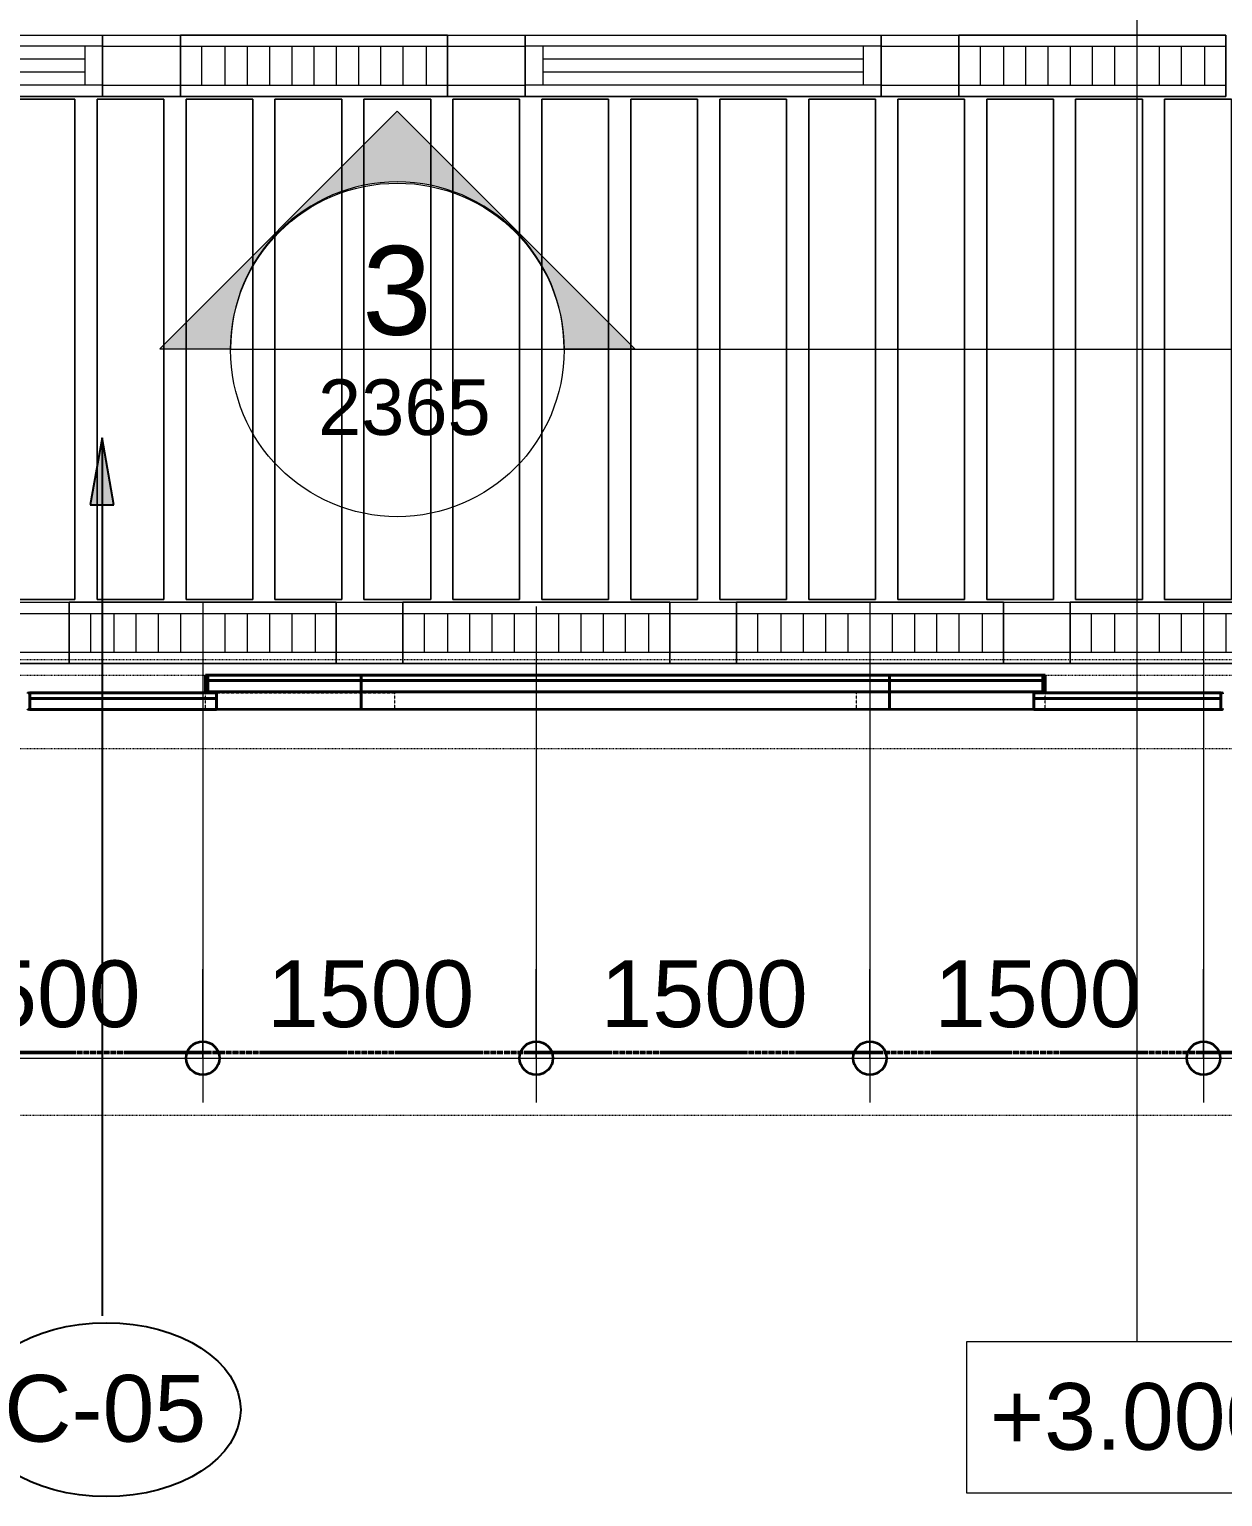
# Model space of a CAD drawing. Header units: millimetres. Extents: x -853228 to -774636, y -17776 to 22455.
# Drawn here: x -798112 to -792746, y -3595 to 3003 of the extents above; entities that cross this region are included whole.
import ezdxf

# ---------------------------------------------------------------- set-up
doc = ezdxf.new("R2010")
doc.units = ezdxf.units.MM
for name, pattern in [('DASH', [6.35, 3.175, -3.175]), ('DPA_Grid _ Level 100', [10, 5.5, -1.6, 1.3, -1.6]), ('DPA_Hidden 50', [3, 2, -1]), ('DPA_Hidden 500', [1.4, 0.8, -0.6])]:
    doc.linetypes.add(name, pattern=pattern)
for name, color, linetype, lineweight in [('A-ANNO-DIMS', 1, 'Continuous', 9), ('A-ANNO-DIMS-100', 1, 'Continuous', 9), ('A-ANNO-NOTE', 3, 'Continuous', 25), ('A-DETL', 1, 'Continuous', 70), ('A-GENM', 1, 'Continuous', 9), ('A-GENM-HDLN', 2, 'DPA_Hidden 500', 9), ('A-GLAZ-CURT', 2, 'Continuous', 9), ('G-ANNO-SECL', 3, 'Continuous', 9), ('G-ANNO-TEXT', 3, 'Continuous', 9), ('Q-SPCQ', 2, 'Continuous', 35), ('Q-SPCQ-HDLN', 2, 'DASH', 9)]:
    doc.layers.add(name, color=color, linetype=linetype, lineweight=lineweight)
doc.styles.add('Arial', font='arial.ttf', dxfattribs={"height": 400})
doc.styles.add('Arial_1', font='arial.ttf', dxfattribs={"height": 250})
doc.styles.add('Arial_2', font='arial.ttf', dxfattribs={"height": 300})
doc.dimstyles.new('DPA-DIM-3_0_C-C', dxfattribs={"dimscale": 304.8, "dimtxt": 306.07782, "dimasz": 0.492126, "dimexe": 0.656168, "dimexo": 0.0625, "dimgap": 0.164042, "dimtad": 1, "dimdec": 0, "dimzin": 0, "dimdsep": 46, "dimtxsty": 'Arial_2', "dimblk1": 'DOTBLANK', "dimblk2": 'DOTBLANK', "dimsah": 1, "dimcen": 0.09, "dimdle": 0.656168, "dimadec": 8, "dimazin": 0, "dimtfac": 1, "dimtdec": 4, "dimtix": 1, "dimtmove": 0, "dimatfit": 3, "dimfxl": 1.312336, "dimfxlon": 1, "dimtvp": 1, "dimtolj": 1, "dimtzin": 0, "dimarcsym": 2})

# ---------------------------------------------------------------- blocks, each defined once
blk = doc.blocks.new('DPA_CP_Metal Ceiling Panel - Vertical Panel with Gap-11114031-4281-01 ENLARGED LOWER PLATFORM LEVEL - REFLECTED CEILING PLAN - SHEET 2')
at = {"layer": 'A-GLAZ-CURT'}
for p, q in [((-785007.4, 2689), (-785007.4, 439)), ((-784707.4, 2689), (-785007.4, 2689)), ((-784707.4, 2689), (-785007.4, 2689)), ((-785007.4, 2689), (-785007.4, 439)), ((-785007.4, 439), (-785007.4, 2689)), ((-785007.4, 2689), (-784707.4, 2689)), ((-784707.4, 2689), (-784707.4, 439)), ((-784707.4, 439), (-784707.4, 2689)), ((-784707.4, 2689), (-784707.4, 439)), ((-784707.4, 439), (-785007.4, 439)), ((-785007.4, 439), (-784707.4, 439)), ((-784707.4, 439), (-785007.4, 439))]:
    blk.add_line(p, q, dxfattribs=at)
blk = doc.blocks.new('DPA_Speciality_PlatformScreenDoor - Length_135300-12767973-4281-01 ENLARGED LOWER PLATFORM LEVEL - REFLECTED CEILING PLAN - SHEET 2')
at = {"layer": 'A-GENM'}
for p, q in [((76212.5, -250), (76014.7, -250)), ((76014.7, -250), (76212.5, -250)), ((76107.5, -250), (76017.5, -250)), ((76017.5, -250), (76107.5, -250)), ((76117.5, -250), (76207.5, -250)), ((76207.5, -250), (76117.5, -250)), ((80587.5, -250), (80785.3, -250)), ((80785.3, -250), (80587.5, -250)), ((80682.5, -250), (80592.5, -250)), ((80592.5, -250), (80682.5, -250)), ((80692.5, -250), (80782.5, -250)), ((80782.5, -250), (80692.5, -250)), ((76765.3, -330), (76889.1, -330)), ((76775.9, -330), (76829, -330)), ((76825.4, -330), (76878.5, -330)), ((78365.3, -330), (78489.1, -330)), ((78375.9, -330), (78429, -330)), ((78425.4, -330), (78478.5, -330))]:
    blk.add_line(p, q, dxfattribs=at)
at = {"layer": 'A-GENM-HDLN'}
for p, q in [((76512.5, -175), (76512.5, -250)), ((76512.5, -175), (77362.5, -175)), ((77362.5, -250), (77362.5, -175)), ((79437.5, -250), (79437.5, -175)), ((80287.5, -175), (79437.5, -175)), ((80287.5, -175), (80287.5, -250)), ((76512.5, -250), (77362.5, -250)), ((80287.5, -250), (79437.5, -250))]:
    blk.add_line(p, q, dxfattribs=at)
at = {"layer": 'Q-SPCQ', "linetype": 'DASH', "lineweight": 9}
blk.add_line((61742.7, 1650), (132340.1, 1650), dxfattribs=at)
at = {"layer": 'Q-SPCQ'}
for p, q in [((76562.5, -175), (75722.5, -175)), ((75722.5, -175), (76562.5, -175)), ((75722.5, -175), (75722.5, -225)), ((75722.5, -175), (75722.5, -225)), ((75722.5, -245), (75722.5, -180)), ((75722.5, -180), (75722.5, -245)), ((75752.5, -175), (76532.5, -175)), ((76532.5, -175), (75752.5, -175)), ((76532.5, -175), (75752.5, -175)), ((75752.5, -175), (76532.5, -175)), ((76512.5, -175), (77212.5, -175)), ((76562.5, -225), (76562.5, -175)), ((76562.5, -175), (76562.5, -225)), ((77212.5, -175), (77212.5, -330)), ((77212.5, -175), (79587.5, -175)), ((77212.5, -330), (77212.5, -175)), ((77212.5, -200), (77212.5, -175.9)), ((77212.5, -175.9), (77212.5, -200)), ((79587.5, -175), (79587.5, -330)), ((79587.5, -175), (80287.5, -175)), ((79587.5, -330), (79587.5, -175)), ((79587.5, -200), (79587.5, -175.9)), ((79587.5, -175.9), (79587.5, -200)), ((80237.5, -175), (81077.5, -175)), ((81077.5, -175), (80237.5, -175)), ((80237.5, -175), (80237.5, -225)), ((80237.5, -225), (80237.5, -175)), ((81047.5, -175), (80267.5, -175)), ((80267.5, -175), (81047.5, -175)), ((80267.5, -175), (81047.5, -175)), ((81047.5, -175), (80267.5, -175)), ((81077.5, -225), (81077.5, -175)), ((81077.5, -225), (81077.5, -175)), ((81077.5, -180), (81077.5, -245)), ((81077.5, -245), (81077.5, -180)), ((75722.5, -225), (76562.5, -225)), ((76562.5, -225), (75722.5, -225)), ((75722.5, -250), (75722.5, -225)), ((75722.5, -225), (75722.5, -250)), ((76562.5, -225), (75722.5, -225)), ((75722.5, -225), (75722.5, -250)), ((75722.5, -250), (75722.5, -225)), ((75722.5, -225), (76562.5, -225)), ((76562.5, -225), (75722.5, -225)), ((75722.5, -225), (76562.5, -225)), ((75722.5, -250), (76562.5, -250)), ((76562.5, -250), (75722.5, -250)), ((75722.5, -250), (76562.5, -250)), ((76562.5, -250), (75722.5, -250)), ((76532.5, -225), (75752.5, -225)), ((75752.5, -225), (76532.5, -225)), ((75752.5, -225), (76532.5, -225)), ((76532.5, -225), (75752.5, -225)), ((76512.5, -225), (75772.5, -225)), ((75772.5, -225), (76512.5, -225)), ((76512.5, -225), (75772.5, -225)), ((75772.5, -225), (76512.5, -225)), ((76512.5, -250), (75772.5, -250)), ((75772.5, -250), (76512.5, -250)), ((76512.5, -250), (75772.5, -250)), ((75772.5, -250), (76512.5, -250)), ((76512.5, -305), (76512.5, -250)), ((76512.5, -250), (76512.5, -330)), ((76522.5, -255), (76512.5, -255)), ((76512.5, -255), (76512.5, -330)), ((76512.5, -330), (76512.5, -255)), ((76512.5, -255), (76522.5, -255)), ((76522.5, -330), (76522.5, -255)), ((76522.5, -255), (76522.5, -330)), ((77212.5, -255), (76522.5, -255)), ((76522.5, -255), (77212.5, -255)), ((76522.5, -255), (76522.5, -305)), ((76522.5, -255), (76522.5, -305)), ((76562.5, -225), (76562.5, -250)), ((76562.5, -225), (76562.5, -250)), ((76562.5, -250), (76562.5, -225)), ((76562.5, -225), (76562.5, -250)), ((76572.5, -255), (77152.5, -255)), ((77152.5, -255), (76572.5, -255)), ((77162.5, -255), (76572.5, -255)), ((76572.5, -255), (77162.5, -255)), ((77212.5, -305), (77212.5, -200)), ((77212.5, -200), (77212.5, -305)), ((79587.5, -255), (77212.5, -255)), ((77212.5, -255), (79587.5, -255)), ((77212.5, -255), (77212.5, -305)), ((77212.5, -255), (77212.5, -305)), ((77212.5, -305), (77212.5, -255)), ((77212.5, -255), (77212.5, -305)), ((79537.5, -255), (77262.5, -255)), ((77262.5, -255), (79537.5, -255)), ((77272.5, -255), (79527.5, -255)), ((79527.5, -255), (77272.5, -255)), ((79587.5, -305), (79587.5, -200)), ((79587.5, -200), (79587.5, -305)), ((79587.5, -255), (80277.5, -255)), ((80277.5, -255), (79587.5, -255)), ((79587.5, -255), (79587.5, -305)), ((79587.5, -305), (79587.5, -255)), ((79587.5, -305), (79587.5, -255)), ((79587.5, -255), (79587.5, -305)), ((79637.5, -255), (80227.5, -255)), ((80227.5, -255), (79637.5, -255)), ((80227.5, -255), (79647.5, -255)), ((79647.5, -255), (80227.5, -255)), ((81077.5, -225), (80237.5, -225)), ((80237.5, -225), (81077.5, -225)), ((80237.5, -250), (80237.5, -225)), ((80237.5, -250), (80237.5, -225)), ((81077.5, -225), (80237.5, -225)), ((80237.5, -225), (80237.5, -250)), ((80237.5, -250), (80237.5, -225)), ((80237.5, -225), (81077.5, -225)), ((80237.5, -225), (81077.5, -225)), ((81077.5, -225), (80237.5, -225)), ((81077.5, -250), (80237.5, -250)), ((80237.5, -250), (81077.5, -250)), ((80237.5, -250), (81077.5, -250)), ((81077.5, -250), (80237.5, -250)), ((80267.5, -225), (81047.5, -225)), ((81047.5, -225), (80267.5, -225)), ((81047.5, -225), (80267.5, -225)), ((80267.5, -225), (81047.5, -225)), ((80277.5, -255), (80277.5, -330)), ((80287.5, -255), (80277.5, -255)), ((80277.5, -255), (80287.5, -255)), ((80277.5, -330), (80277.5, -255)), ((80277.5, -305), (80277.5, -255)), ((80277.5, -305), (80277.5, -255)), ((80287.5, -225), (81027.5, -225)), ((81027.5, -225), (80287.5, -225)), ((80287.5, -225), (81027.5, -225)), ((81027.5, -225), (80287.5, -225)), ((80287.5, -250), (81027.5, -250)), ((81027.5, -250), (80287.5, -250)), ((80287.5, -250), (81027.5, -250)), ((81027.5, -250), (80287.5, -250)), ((80287.5, -330), (80287.5, -250)), ((80287.5, -250), (80287.5, -305)), ((80287.5, -330), (80287.5, -255)), ((80287.5, -255), (80287.5, -330)), ((81077.5, -225), (81077.5, -250)), ((81077.5, -250), (81077.5, -225)), ((81077.5, -250), (81077.5, -225)), ((81077.5, -225), (81077.5, -250)), ((76512.5, -329.1), (76512.5, -305)), ((77212.5, -305), (76522.5, -305)), ((76522.5, -305), (77202.5, -305)), ((76522.5, -305), (76522.5, -330)), ((76522.5, -305), (76522.5, -330)), ((76522.5, -305), (77202.5, -305)), ((77202.5, -305), (76522.5, -305)), ((76522.5, -330), (76522.5, -305)), ((76522.5, -305), (76522.5, -330)), ((77212.5, -305), (76522.5, -305)), ((76522.5, -305), (77212.5, -305)), ((77152.5, -305), (76572.5, -305)), ((76572.5, -305), (77152.5, -305)), ((77152.5, -305), (76572.5, -305)), ((76572.5, -305), (77152.5, -305)), ((77162.5, -305), (76572.5, -305)), ((76572.5, -305), (77162.5, -305)), ((76572.5, -305), (77152.5, -305)), ((77152.5, -305), (76572.5, -305)), ((77202.5, -305), (77212.5, -305)), ((77212.5, -329.1), (77212.5, -305)), ((79587.5, -305), (77212.5, -305)), ((77212.5, -305), (77222.5, -305)), ((77212.5, -330), (77212.5, -305)), ((77212.5, -305), (77212.5, -330)), ((79587.5, -305), (77212.5, -305)), ((77212.5, -305), (79587.5, -305)), ((77212.5, -305), (77212.5, -329.1)), ((77212.5, -330), (77212.5, -305)), ((77212.5, -305), (77212.5, -330)), ((77222.5, -305), (79577.5, -305)), ((77222.5, -305), (79577.5, -305)), ((79577.5, -305), (77222.5, -305)), ((79537.5, -305), (77262.5, -305)), ((77262.5, -305), (79537.5, -305)), ((79527.5, -305), (77272.5, -305)), ((77272.5, -305), (79527.5, -305)), ((79527.5, -305), (77272.5, -305)), ((77272.5, -305), (79527.5, -305)), ((77272.5, -305), (79527.5, -305)), ((79527.5, -305), (77272.5, -305)), ((79577.5, -305), (79587.5, -305)), ((79587.5, -329.1), (79587.5, -305)), ((79587.5, -305), (79597.5, -305)), ((80277.5, -305), (79587.5, -305)), ((79587.5, -305), (79587.5, -330)), ((79587.5, -330), (79587.5, -305)), ((79587.5, -305), (80277.5, -305)), ((80277.5, -305), (79587.5, -305)), ((79587.5, -305), (79587.5, -329.1)), ((79587.5, -330), (79587.5, -305)), ((79587.5, -305), (79587.5, -330)), ((79597.5, -305), (80277.5, -305)), ((80277.5, -305), (79597.5, -305)), ((79597.5, -305), (80277.5, -305)), ((79637.5, -305), (80227.5, -305)), ((80227.5, -305), (79637.5, -305)), ((79647.5, -305), (80227.5, -305)), ((80227.5, -305), (79647.5, -305)), ((79647.5, -305), (80227.5, -305)), ((80227.5, -305), (79647.5, -305)), ((80227.5, -305), (79647.5, -305)), ((79647.5, -305), (80227.5, -305)), ((80277.5, -330), (80277.5, -305)), ((80277.5, -330), (80277.5, -305)), ((80277.5, -305), (80277.5, -330)), ((80277.5, -330), (80277.5, -305)), ((80287.5, -305), (80287.5, -329.1)), ((76512.5, -330), (77212.5, -330)), ((76512.5, -330), (76522.5, -330)), ((76522.5, -330), (76512.5, -330)), ((77202.5, -330), (76522.5, -330)), ((76522.5, -330), (77212.5, -330)), ((76522.5, -330), (77202.5, -330)), ((77202.5, -330), (76522.5, -330)), ((77152.5, -330), (76572.5, -330)), ((76572.5, -330), (77152.5, -330)), ((77152.5, -330), (76572.5, -330)), ((76572.5, -330), (77152.5, -330)), ((77212.5, -330), (77202.5, -330)), ((77212.5, -330), (79587.5, -330)), ((77222.5, -330), (77212.5, -330)), ((77212.5, -330), (79587.5, -330)), ((79577.5, -330), (77222.5, -330)), ((77222.5, -330), (79577.5, -330)), ((79577.5, -330), (77222.5, -330)), ((79527.5, -330), (77272.5, -330)), ((77272.5, -330), (79527.5, -330)), ((79527.5, -330), (77272.5, -330)), ((77272.5, -330), (79527.5, -330)), ((79587.5, -330), (79577.5, -330)), ((79587.5, -330), (80287.5, -330)), ((79587.5, -330), (80277.5, -330)), ((79597.5, -330), (79587.5, -330)), ((80277.5, -330), (79597.5, -330)), ((80277.5, -330), (79597.5, -330)), ((79597.5, -330), (80277.5, -330)), ((79647.5, -330), (80227.5, -330)), ((80227.5, -330), (79647.5, -330)), ((79647.5, -330), (80227.5, -330)), ((80227.5, -330), (79647.5, -330)), ((80277.5, -330), (80287.5, -330)), ((80287.5, -330), (80277.5, -330))]:
    blk.add_line(p, q, dxfattribs=at)
for centre, start, end in [((75717.5, -180), 0, 180), ((75717.5, -180), 60, 120), ((75717.5, -180), 0, 45), ((81082.5, -180), 0, 180), ((81082.5, -180), 135, 180), ((75717.5, -245), 180, 360), ((75717.5, -245), 240, 300), ((75717.5, -245), 330, 360), ((81082.5, -245), 180, 210), ((81082.5, -245), 180, 0)]:
    blk.add_arc(centre, 5, start, end, dxfattribs=at)
at = {"layer": 'Q-SPCQ-HDLN'}
for p, q in [((132340.1, 0), (61742.7, 0)), ((132340.1, -330), (61742.7, -330)), ((132340.1, -400), (61742.7, -400))]:
    blk.add_line(p, q, dxfattribs=at)
blk = doc.blocks.new('DPA_CP_Metal Ceiling Luminaire2 - Linear Luminaire-12404975-4281-01 ENLARGED LOWER PLATFORM LEVEL - REFLECTED CEILING PLAN - SHEET 2')
at = {"layer": 'A-GLAZ-CURT'}
for p, q in [((-786932.4, 2701.5), (-786932.4, 2976.5)), ((-786932.4, 2976.5), (-785732.4, 2976.5)), ((-786932.4, 2976.5), (-786932.4, 2701.5)), ((-785732.4, 2976.5), (-786932.4, 2976.5)), ((-786932.4, 2976.5), (-785732.4, 2976.5)), ((-785732.4, 2976.5), (-785732.4, 2701.5)), ((-785732.4, 2701.5), (-785732.4, 2976.5)), ((-786932.4, 2939), (-786932.4, 2701.5)), ((-786932.4, 2926.5), (-785732.4, 2926.5)), ((-785732.4, 2939), (-785732.4, 2701.5)), ((-786932.4, 2751.5), (-785732.4, 2751.5)), ((-785732.4, 2701.5), (-786932.4, 2701.5)), ((-785732.4, 2701.5), (-786932.4, 2701.5)), ((-786932.4, 2701.5), (-785732.4, 2701.5))]:
    blk.add_line(p, q, dxfattribs=at)
at = {"layer": 'A-GLAZ-CURT', "linetype": 'DPA_Hidden 50'}
for p, q in [((-786837.4, 2926.5), (-786837.4, 2751.5)), ((-786732.4, 2926.5), (-786732.4, 2751.5)), ((-786632.4, 2926.5), (-786632.4, 2751.5)), ((-786532.4, 2926.5), (-786532.4, 2751.5)), ((-786432.4, 2926.5), (-786432.4, 2751.5)), ((-786332.4, 2926.5), (-786332.4, 2751.5)), ((-786232.4, 2926.5), (-786232.4, 2751.5)), ((-786132.4, 2926.5), (-786132.4, 2751.5)), ((-786032.4, 2926.5), (-786032.4, 2751.5)), ((-785932.4, 2926.5), (-785932.4, 2751.5)), ((-785827.4, 2926.5), (-785827.4, 2751.5))]:
    blk.add_line(p, q, dxfattribs=at)
blk = doc.blocks.new('DPA_CP_Metal Ceiling Panel1 - Horizontal with Gap-13297912-4281-01 ENLARGED LOWER PLATFORM LEVEL - REFLECTED CEILING PLAN - SHEET 2')
at = {"layer": 'A-GLAZ-CURT'}
for p, q in [((-786232.4, 151.5), (-786232.4, 426.5)), ((-786232.4, 151.5), (-786232.4, 426.5)), ((-786232.4, 426.5), (-785932.4, 426.5)), ((-786232.4, 426.5), (-785932.4, 426.5)), ((-786232.4, 151.5), (-786232.4, 426.5)), ((-785932.4, 151.5), (-785932.4, 426.5)), ((-785932.4, 426.5), (-785932.4, 151.5)), ((-785932.4, 426.5), (-785932.4, 151.5)), ((-786232.4, 376.5), (-785932.4, 376.5)), ((-786232.4, 201.5), (-785932.4, 201.5)), ((-786232.4, 151.5), (-785932.4, 151.5)), ((-785932.4, 151.5), (-786232.4, 151.5)), ((-785932.4, 151.5), (-786232.4, 151.5))]:
    blk.add_line(p, q, dxfattribs=at)
blk = doc.blocks.new('DPA_CP_Metal Ceiling Air Supply1 - Linear Diffuser Air Supply-12404980-4281-01 ENLARGED LOWER PLATFORM LEVEL - REFLECTED CEILING PLAN - SHEET 2')
at = {"layer": 'A-GLAZ-CURT'}
for p, q in [((-788882.4, 2701.5), (-788882.4, 2976.5)), ((-788882.4, 2976.5), (-787282.4, 2976.5)), ((-788882.4, 2701.5), (-788882.4, 2976.5)), ((-788882.4, 2976.5), (-787282.4, 2976.5)), ((-788882.4, 2976.5), (-787282.4, 2976.5)), ((-788882.4, 2701.5), (-788882.4, 2976.5)), ((-787282.4, 2701.5), (-787282.4, 2976.5)), ((-787282.4, 2976.5), (-787282.4, 2701.5)), ((-787282.4, 2976.5), (-787282.4, 2701.5)), ((-787282.4, 2926.5), (-788882.4, 2926.5)), ((-788802.4, 2926.5), (-788802.4, 2751.5)), ((-787362.4, 2926.5), (-787362.4, 2751.5)), ((-787282.4, 2751.5), (-788882.4, 2751.5)), ((-788882.4, 2701.5), (-787282.4, 2701.5)), ((-787282.4, 2701.5), (-788882.4, 2701.5)), ((-787282.4, 2701.5), (-788882.4, 2701.5))]:
    blk.add_line(p, q, dxfattribs=at)
at = {"layer": 'A-GLAZ-CURT', "linetype": 'DPA_Hidden 50'}
for p, q in [((-787362.4, 2868.2), (-788802.4, 2868.2)), ((-787362.4, 2809.9), (-788802.4, 2809.9))]:
    blk.add_line(p, q, dxfattribs=at)
blk = doc.blocks.new('DPA_CP_Metal Ceiling Panel1 - Horizontal with Gap-16028279-4281-01 ENLARGED LOWER PLATFORM LEVEL - REFLECTED CEILING PLAN - SHEET 2')
at = {"layer": 'A-GLAZ-CURT'}
for p, q in [((-787282.4, 2701.5), (-787282.4, 2976.5)), ((-787282.4, 2701.5), (-787282.4, 2976.5)), ((-787282.4, 2976.5), (-786932.4, 2976.5)), ((-787282.4, 2976.5), (-786932.4, 2976.5)), ((-787282.4, 2701.5), (-787282.4, 2976.5)), ((-786932.4, 2701.5), (-786932.4, 2976.5)), ((-786932.4, 2976.5), (-786932.4, 2701.5)), ((-786932.4, 2976.5), (-786932.4, 2701.5)), ((-787282.4, 2926.5), (-786932.4, 2926.5)), ((-787282.4, 2751.5), (-786932.4, 2751.5)), ((-787282.4, 2701.5), (-786932.4, 2701.5)), ((-786932.4, 2701.5), (-787282.4, 2701.5)), ((-786932.4, 2701.5), (-787282.4, 2701.5))]:
    blk.add_line(p, q, dxfattribs=at)
blk = doc.blocks.new('DIMBLOCK91-4281-01 ENLARGED LOWER PLATFORM LEVEL - REFLECTED CEILING PLAN - SHEET 2')
at = {"layer": 'A-ANNO-DIMS-100'}
for p, q in [((-798832.4, -1223.5), (-798832.4, -1823.5)), ((-798832.4, -1623.5), (-798832.4, -1223.5)), ((-797332.4, -1223.5), (-797332.4, -1823.5)), ((-797332.4, -1623.5), (-797332.4, -1223.5)), ((-799032.4, -1623.5), (-797332.4, -1623.5))]:
    blk.add_line(p, q, dxfattribs=at)
at = {"layer": 'A-ANNO-DIMS-100', "lineweight": 35}
for centre in [(-798832.4, -1623.5), (-797332.4, -1623.5)]:
    blk.add_circle(centre, 75, dxfattribs=at)
at = {"layer": 'A-ANNO-DIMS-100', "color": 0, "insert": (-798543.8, -1184.1), "char_height": 300, "width": 1107.531, "attachment_point": 1, "line_spacing_factor": 0.941778, "style": 'Arial_2'}
blk.add_mtext('1500', dxfattribs=at)
blk = doc.blocks.new('_DotBlank')
at = {"color": 0, "linetype": 'ByBlock', "lineweight": -2}
blk.add_line((-0.5, 0), (-1, 0), dxfattribs=at)
blk.add_circle((0, 0), 0.5, dxfattribs=at)
blk = doc.blocks.new('DIMBLOCK92-4281-01 ENLARGED LOWER PLATFORM LEVEL - REFLECTED CEILING PLAN - SHEET 2')
at = {"layer": 'A-ANNO-DIMS-100'}
for p, q in [((-797332.4, -1223.5), (-797332.4, -1823.5)), ((-797332.4, -1623.5), (-797332.4, -1223.5)), ((-795832.4, -1223.5), (-795832.4, -1823.5)), ((-795832.4, -1623.5), (-795832.4, -1223.5)), ((-797332.4, -1623.5), (-795832.4, -1623.5))]:
    blk.add_line(p, q, dxfattribs=at)
at = {"layer": 'A-ANNO-DIMS-100', "lineweight": 35}
for centre in [(-797332.4, -1623.5), (-795832.4, -1623.5)]:
    blk.add_circle(centre, 75, dxfattribs=at)
at = {"layer": 'A-ANNO-DIMS-100', "color": 0, "insert": (-797043.8, -1184.1), "char_height": 300, "width": 1107.531, "attachment_point": 1, "line_spacing_factor": 0.941778, "style": 'Arial_2'}
blk.add_mtext('1500', dxfattribs=at)
blk = doc.blocks.new('DIMBLOCK93-4281-01 ENLARGED LOWER PLATFORM LEVEL - REFLECTED CEILING PLAN - SHEET 2')
at = {"layer": 'A-ANNO-DIMS-100'}
for p, q in [((-795832.4, -1223.5), (-795832.4, -1823.5)), ((-795832.4, -1623.5), (-795832.4, -1223.5)), ((-794332.4, -1223.5), (-794332.4, -1823.5)), ((-794332.4, -1623.5), (-794332.4, -1223.5)), ((-795832.4, -1623.5), (-794132.4, -1623.5))]:
    blk.add_line(p, q, dxfattribs=at)
at = {"layer": 'A-ANNO-DIMS-100', "lineweight": 35}
for centre in [(-795832.4, -1623.5), (-794332.4, -1623.5)]:
    blk.add_circle(centre, 75, dxfattribs=at)
at = {"layer": 'A-ANNO-DIMS-100', "color": 0, "insert": (-795543.8, -1184.1), "char_height": 300, "width": 1107.531, "attachment_point": 1, "line_spacing_factor": 0.941778, "style": 'Arial_2'}
blk.add_mtext('1500', dxfattribs=at)
blk = doc.blocks.new('Ceiling Tags - Ceiling Tags-9510765-4281-01 ENLARGED LOWER PLATFORM LEVEL - REFLECTED CEILING PLAN - SHEET 2')
at = {"layer": 'A-ANNO-NOTE'}
blk.add_ellipse((0, 0), major_axis=(6.049, 0), ratio=0.646436, dxfattribs=at)
blk = doc.blocks.new('DIMBLOCK101-4281-01 ENLARGED LOWER PLATFORM LEVEL - REFLECTED CEILING PLAN - SHEET 2')
at = {"layer": 'A-ANNO-DIMS-100'}
for p, q in [((-794332.4, -1223.5), (-794332.4, -1823.5)), ((-794332.4, -1623.5), (-794332.4, -1223.5)), ((-792832.4, -1223.5), (-792832.4, -1823.5)), ((-792832.4, -1623.5), (-792832.4, -1223.5)), ((-794532.4, -1623.5), (-792832.4, -1623.5))]:
    blk.add_line(p, q, dxfattribs=at)
at = {"layer": 'A-ANNO-DIMS-100', "lineweight": 35}
for centre in [(-794332.4, -1623.5), (-792832.4, -1623.5)]:
    blk.add_circle(centre, 75, dxfattribs=at)
at = {"layer": 'A-ANNO-DIMS-100', "color": 0, "insert": (-794043.8, -1184.1), "char_height": 300, "width": 1107.531, "attachment_point": 1, "line_spacing_factor": 0.941778, "style": 'Arial_2'}
blk.add_mtext('1500', dxfattribs=at)
blk = doc.blocks.new('DIMBLOCK102-4281-01 ENLARGED LOWER PLATFORM LEVEL - REFLECTED CEILING PLAN - SHEET 2')
at = {"layer": 'A-ANNO-DIMS-100'}
for p, q in [((-792832.4, -1223.5), (-792832.4, -1823.5)), ((-792832.4, -1623.5), (-792832.4, -1223.5)), ((-791332.4, -1223.5), (-791332.4, -1823.5)), ((-791332.4, -1623.5), (-791332.4, -1223.5)), ((-792832.4, -1623.5), (-791332.4, -1623.5))]:
    blk.add_line(p, q, dxfattribs=at)
at = {"layer": 'A-ANNO-DIMS-100', "lineweight": 35}
for centre in [(-792832.4, -1623.5), (-791332.4, -1623.5)]:
    blk.add_circle(centre, 75, dxfattribs=at)
at = {"layer": 'A-ANNO-DIMS-100', "color": 0, "insert": (-792543.8, -1184.1), "char_height": 300, "width": 1107.531, "attachment_point": 1, "line_spacing_factor": 0.941778, "style": 'Arial_2'}
blk.add_mtext('1500', dxfattribs=at)
blk = doc.blocks.new('DPA_AN_Section Line - UP-Left-16605513-4281-01 ENLARGED LOWER PLATFORM LEVEL - REFLECTED CEILING PLAN - SHEET 2')
at = {"layer": 'A-ANNO-NOTE', "lineweight": 9}
h = blk.add_hatch(color=256, dxfattribs=at)
edge = h.paths.add_edge_path()
edge.add_line((-7.5, 0.028), (-10.682, 0.028))
edge.add_line((-10.682, 0.028), (0, 10.71))
edge.add_line((0, 10.71), (10.682, 0.028))
edge.add_line((10.682, 0.028), (7.5, 0.028))
edge.add_arc((0, 0.028), 7.5, 0, 180)
at = {"layer": 'A-ANNO-NOTE', "lineweight": 18}
for p, q in [((0, 10.71), (-10.682, 0.028)), ((10.682, 0.028), (0, 10.71)), ((-10.682, 0.028), (-7.5, 0.028)), ((7.5, 0.028), (10.682, 0.028)), ((-7.5, 0), (7.5, 0))]:
    blk.add_line(p, q, dxfattribs=at)
at = {"layer": 'A-ANNO-NOTE', "lineweight": 9}
blk.add_line((7.5, 0), (200, 0), dxfattribs=at)
at = {"layer": 'A-ANNO-NOTE', "lineweight": 18}
blk.add_circle((0, -0.028), 7.5, dxfattribs=at)
blk.add_arc((0, 0.028), 7.5, 0, 180, dxfattribs=at)

msp = doc.modelspace()

# ---------------------------------------------------------------- hatches: boundary and pattern name
at = {"layer": 'A-ANNO-NOTE'}
msp.add_hatch(color=256, dxfattribs=at).paths.add_polyline_path([(-797784.9, 1165.3), (-797837.8, 865.3), (-797732, 865.3)])

# ---------------------------------------------------------------- linework, layer by layer
for p, q in [((-797784.9, 1165.3), (-797837.8, 865.3)), ((-797732, 865.3), (-797784.9, 1165.3)), ((-797784.9, 1165.3), (-797784.9, -2782.5)), ((-797837.8, 865.3), (-797732, 865.3))]:
    msp.add_line(p, q, dxfattribs=at)
at = {"layer": 'A-DETL', "color": 55, "linetype": 'DPA_Hidden 50', "lineweight": 9}
for p, q in [((-797332.4, 428), (-797332.4, -1392)), ((-795832.4, 408), (-795832.4, -1392)), ((-794332.4, 428), (-794332.4, -1392)), ((-794332.4, 428), (-794332.4, -1392)), ((-792832.4, 428), (-792832.4, -1392))]:
    msp.add_line(p, q, dxfattribs=at)
at = {"layer": 'G-ANNO-SECL', "linetype": 'DPA_Grid _ Level 100', "lineweight": 50}
msp.add_line((-851417.7, -1598.3), (-777570.3, -1598.3), dxfattribs=at)
at = {"layer": 'G-ANNO-TEXT', "color": 10}
msp.add_line((-793132.3, 6570.8), (-793132.3, -2897.8), dxfattribs=at)
at = {"layer": 'G-ANNO-TEXT', "color": 10, "flags": 128}
msp.add_lwpolyline([(-793897, -2897.8), (-792367.6, -2897.8), (-792367.6, -3580.2), (-793897, -3580.2)], close=True, dxfattribs=at)

# ---------------------------------------------------------------- block references
at = {"layer": 'A-ANNO-NOTE', "xscale": 100, "yscale": 100, "zscale": 100}
for name, p in [('DPA_AN_Section Line - UP-Left-16605513-4281-01 ENLARGED LOWER PLATFORM LEVEL - REFLECTED CEILING PLAN - SHEET 2', (-796457.4, 1564)), ('Ceiling Tags - Ceiling Tags-9510765-4281-01 ENLARGED LOWER PLATFORM LEVEL - REFLECTED CEILING PLAN - SHEET 2', (-797766.6, -3204.4))]:
    msp.add_blockref(name, p, dxfattribs=at)
at = {"layer": 'A-GLAZ-CURT'}
for name, p in [('DPA_CP_Metal Ceiling Air Supply1 - Linear Diffuser Air Supply-12404980-4281-01 ENLARGED LOWER PLATFORM LEVEL - REFLECTED CEILING PLAN - SHEET 2', (-10500, 0)), ('DPA_CP_Metal Ceiling Air Supply1 - Linear Diffuser Air Supply-12404980-4281-01 ENLARGED LOWER PLATFORM LEVEL - REFLECTED CEILING PLAN - SHEET 2', (-10500, 0)), ('DPA_CP_Metal Ceiling Air Supply1 - Linear Diffuser Air Supply-12404980-4281-01 ENLARGED LOWER PLATFORM LEVEL - REFLECTED CEILING PLAN - SHEET 2', (-10500, 0)), ('DPA_CP_Metal Ceiling Panel1 - Horizontal with Gap-16028279-4281-01 ENLARGED LOWER PLATFORM LEVEL - REFLECTED CEILING PLAN - SHEET 2', (-10500, 0)), ('DPA_CP_Metal Ceiling Panel1 - Horizontal with Gap-16028279-4281-01 ENLARGED LOWER PLATFORM LEVEL - REFLECTED CEILING PLAN - SHEET 2', (-10500, 0)), ('DPA_CP_Metal Ceiling Panel1 - Horizontal with Gap-16028279-4281-01 ENLARGED LOWER PLATFORM LEVEL - REFLECTED CEILING PLAN - SHEET 2', (-10500, 0)), ('DPA_CP_Metal Ceiling Luminaire2 - Linear Luminaire-12404975-4281-01 ENLARGED LOWER PLATFORM LEVEL - REFLECTED CEILING PLAN - SHEET 2', (-10500, 0)), ('DPA_CP_Metal Ceiling Luminaire2 - Linear Luminaire-12404975-4281-01 ENLARGED LOWER PLATFORM LEVEL - REFLECTED CEILING PLAN - SHEET 2', (-10500, 0)), ('DPA_CP_Metal Ceiling Luminaire2 - Linear Luminaire-12404975-4281-01 ENLARGED LOWER PLATFORM LEVEL - REFLECTED CEILING PLAN - SHEET 2', (-10500, 0)), ('DPA_CP_Metal Ceiling Panel1 - Horizontal with Gap-16028279-4281-01 ENLARGED LOWER PLATFORM LEVEL - REFLECTED CEILING PLAN - SHEET 2', (-8950, 0)), ('DPA_CP_Metal Ceiling Panel1 - Horizontal with Gap-16028279-4281-01 ENLARGED LOWER PLATFORM LEVEL - REFLECTED CEILING PLAN - SHEET 2', (-8950, 0)), ('DPA_CP_Metal Ceiling Panel1 - Horizontal with Gap-16028279-4281-01 ENLARGED LOWER PLATFORM LEVEL - REFLECTED CEILING PLAN - SHEET 2', (-8950, 0)), ('DPA_CP_Metal Ceiling Air Supply1 - Linear Diffuser Air Supply-12404980-4281-01 ENLARGED LOWER PLATFORM LEVEL - REFLECTED CEILING PLAN - SHEET 2', (-7000, 0)), ('DPA_CP_Metal Ceiling Air Supply1 - Linear Diffuser Air Supply-12404980-4281-01 ENLARGED LOWER PLATFORM LEVEL - REFLECTED CEILING PLAN - SHEET 2', (-7000, 0)), ('DPA_CP_Metal Ceiling Air Supply1 - Linear Diffuser Air Supply-12404980-4281-01 ENLARGED LOWER PLATFORM LEVEL - REFLECTED CEILING PLAN - SHEET 2', (-7000, 0)), ('DPA_CP_Metal Ceiling Panel1 - Horizontal with Gap-16028279-4281-01 ENLARGED LOWER PLATFORM LEVEL - REFLECTED CEILING PLAN - SHEET 2', (-7000, 0)), ('DPA_CP_Metal Ceiling Panel1 - Horizontal with Gap-16028279-4281-01 ENLARGED LOWER PLATFORM LEVEL - REFLECTED CEILING PLAN - SHEET 2', (-7000, 0)), ('DPA_CP_Metal Ceiling Panel1 - Horizontal with Gap-16028279-4281-01 ENLARGED LOWER PLATFORM LEVEL - REFLECTED CEILING PLAN - SHEET 2', (-7000, 0)), ('DPA_CP_Metal Ceiling Luminaire2 - Linear Luminaire-12404975-4281-01 ENLARGED LOWER PLATFORM LEVEL - REFLECTED CEILING PLAN - SHEET 2', (-7000, 0)), ('DPA_CP_Metal Ceiling Luminaire2 - Linear Luminaire-12404975-4281-01 ENLARGED LOWER PLATFORM LEVEL - REFLECTED CEILING PLAN - SHEET 2', (-7000, 0)), ('DPA_CP_Metal Ceiling Luminaire2 - Linear Luminaire-12404975-4281-01 ENLARGED LOWER PLATFORM LEVEL - REFLECTED CEILING PLAN - SHEET 2', (-7000, 0)), ('DPA_CP_Metal Ceiling Panel - Vertical Panel with Gap-11114031-4281-01 ENLARGED LOWER PLATFORM LEVEL - REFLECTED CEILING PLAN - SHEET 2', (-13200, 0)), ('DPA_CP_Metal Ceiling Panel - Vertical Panel with Gap-11114031-4281-01 ENLARGED LOWER PLATFORM LEVEL - REFLECTED CEILING PLAN - SHEET 2', (-12800, 0)), ('DPA_CP_Metal Ceiling Panel - Vertical Panel with Gap-11114031-4281-01 ENLARGED LOWER PLATFORM LEVEL - REFLECTED CEILING PLAN - SHEET 2', (-12400, 0)), ('DPA_CP_Metal Ceiling Panel - Vertical Panel with Gap-11114031-4281-01 ENLARGED LOWER PLATFORM LEVEL - REFLECTED CEILING PLAN - SHEET 2', (-12000, 0)), ('DPA_CP_Metal Ceiling Panel - Vertical Panel with Gap-11114031-4281-01 ENLARGED LOWER PLATFORM LEVEL - REFLECTED CEILING PLAN - SHEET 2', (-11600, 0)), ('DPA_CP_Metal Ceiling Panel - Vertical Panel with Gap-11114031-4281-01 ENLARGED LOWER PLATFORM LEVEL - REFLECTED CEILING PLAN - SHEET 2', (-11200, 0)), ('DPA_CP_Metal Ceiling Panel - Vertical Panel with Gap-11114031-4281-01 ENLARGED LOWER PLATFORM LEVEL - REFLECTED CEILING PLAN - SHEET 2', (-10800, 0)), ('DPA_CP_Metal Ceiling Panel - Vertical Panel with Gap-11114031-4281-01 ENLARGED LOWER PLATFORM LEVEL - REFLECTED CEILING PLAN - SHEET 2', (-10400, 0)), ('DPA_CP_Metal Ceiling Panel - Vertical Panel with Gap-11114031-4281-01 ENLARGED LOWER PLATFORM LEVEL - REFLECTED CEILING PLAN - SHEET 2', (-10000, 0)), ('DPA_CP_Metal Ceiling Panel - Vertical Panel with Gap-11114031-4281-01 ENLARGED LOWER PLATFORM LEVEL - REFLECTED CEILING PLAN - SHEET 2', (-9600, 0)), ('DPA_CP_Metal Ceiling Panel - Vertical Panel with Gap-11114031-4281-01 ENLARGED LOWER PLATFORM LEVEL - REFLECTED CEILING PLAN - SHEET 2', (-9200, 0)), ('DPA_CP_Metal Ceiling Panel - Vertical Panel with Gap-11114031-4281-01 ENLARGED LOWER PLATFORM LEVEL - REFLECTED CEILING PLAN - SHEET 2', (-8800, 0)), ('DPA_CP_Metal Ceiling Panel - Vertical Panel with Gap-11114031-4281-01 ENLARGED LOWER PLATFORM LEVEL - REFLECTED CEILING PLAN - SHEET 2', (-8400, 0)), ('DPA_CP_Metal Ceiling Panel - Vertical Panel with Gap-11114031-4281-01 ENLARGED LOWER PLATFORM LEVEL - REFLECTED CEILING PLAN - SHEET 2', (-8000, 0)), ('DPA_CP_Metal Ceiling Panel1 - Horizontal with Gap-13297912-4281-01 ENLARGED LOWER PLATFORM LEVEL - REFLECTED CEILING PLAN - SHEET 2', (-12000, 0)), ('DPA_CP_Metal Ceiling Panel1 - Horizontal with Gap-13297912-4281-01 ENLARGED LOWER PLATFORM LEVEL - REFLECTED CEILING PLAN - SHEET 2', (-12000, 0)), ('DPA_CP_Metal Ceiling Panel1 - Horizontal with Gap-13297912-4281-01 ENLARGED LOWER PLATFORM LEVEL - REFLECTED CEILING PLAN - SHEET 2', (-12000, 0)), ('DPA_CP_Metal Ceiling Luminaire2 - Linear Luminaire-12404975-4281-01 ENLARGED LOWER PLATFORM LEVEL - REFLECTED CEILING PLAN - SHEET 2', (-11000, -2550)), ('DPA_CP_Metal Ceiling Luminaire2 - Linear Luminaire-12404975-4281-01 ENLARGED LOWER PLATFORM LEVEL - REFLECTED CEILING PLAN - SHEET 2', (-11000, -2550)), ('DPA_CP_Metal Ceiling Luminaire2 - Linear Luminaire-12404975-4281-01 ENLARGED LOWER PLATFORM LEVEL - REFLECTED CEILING PLAN - SHEET 2', (-11000, -2550)), ('DPA_CP_Metal Ceiling Panel1 - Horizontal with Gap-13297912-4281-01 ENLARGED LOWER PLATFORM LEVEL - REFLECTED CEILING PLAN - SHEET 2', (-10500, 0)), ('DPA_CP_Metal Ceiling Panel1 - Horizontal with Gap-13297912-4281-01 ENLARGED LOWER PLATFORM LEVEL - REFLECTED CEILING PLAN - SHEET 2', (-10500, 0)), ('DPA_CP_Metal Ceiling Panel1 - Horizontal with Gap-13297912-4281-01 ENLARGED LOWER PLATFORM LEVEL - REFLECTED CEILING PLAN - SHEET 2', (-10500, 0)), ('DPA_CP_Metal Ceiling Luminaire2 - Linear Luminaire-12404975-4281-01 ENLARGED LOWER PLATFORM LEVEL - REFLECTED CEILING PLAN - SHEET 2', (-9500, -2550)), ('DPA_CP_Metal Ceiling Luminaire2 - Linear Luminaire-12404975-4281-01 ENLARGED LOWER PLATFORM LEVEL - REFLECTED CEILING PLAN - SHEET 2', (-9500, -2550)), ('DPA_CP_Metal Ceiling Luminaire2 - Linear Luminaire-12404975-4281-01 ENLARGED LOWER PLATFORM LEVEL - REFLECTED CEILING PLAN - SHEET 2', (-9500, -2550)), ('DPA_CP_Metal Ceiling Panel1 - Horizontal with Gap-13297912-4281-01 ENLARGED LOWER PLATFORM LEVEL - REFLECTED CEILING PLAN - SHEET 2', (-9000, 0)), ('DPA_CP_Metal Ceiling Panel1 - Horizontal with Gap-13297912-4281-01 ENLARGED LOWER PLATFORM LEVEL - REFLECTED CEILING PLAN - SHEET 2', (-9000, 0)), ('DPA_CP_Metal Ceiling Panel1 - Horizontal with Gap-13297912-4281-01 ENLARGED LOWER PLATFORM LEVEL - REFLECTED CEILING PLAN - SHEET 2', (-9000, 0)), ('DPA_CP_Metal Ceiling Luminaire2 - Linear Luminaire-12404975-4281-01 ENLARGED LOWER PLATFORM LEVEL - REFLECTED CEILING PLAN - SHEET 2', (-8000, -2550)), ('DPA_CP_Metal Ceiling Luminaire2 - Linear Luminaire-12404975-4281-01 ENLARGED LOWER PLATFORM LEVEL - REFLECTED CEILING PLAN - SHEET 2', (-8000, -2550)), ('DPA_CP_Metal Ceiling Luminaire2 - Linear Luminaire-12404975-4281-01 ENLARGED LOWER PLATFORM LEVEL - REFLECTED CEILING PLAN - SHEET 2', (-8000, -2550)), ('DPA_CP_Metal Ceiling Panel1 - Horizontal with Gap-13297912-4281-01 ENLARGED LOWER PLATFORM LEVEL - REFLECTED CEILING PLAN - SHEET 2', (-7500, 0)), ('DPA_CP_Metal Ceiling Panel1 - Horizontal with Gap-13297912-4281-01 ENLARGED LOWER PLATFORM LEVEL - REFLECTED CEILING PLAN - SHEET 2', (-7500, 0)), ('DPA_CP_Metal Ceiling Panel1 - Horizontal with Gap-13297912-4281-01 ENLARGED LOWER PLATFORM LEVEL - REFLECTED CEILING PLAN - SHEET 2', (-7500, 0)), ('DPA_CP_Metal Ceiling Luminaire2 - Linear Luminaire-12404975-4281-01 ENLARGED LOWER PLATFORM LEVEL - REFLECTED CEILING PLAN - SHEET 2', (-6500, -2550)), ('DPA_CP_Metal Ceiling Luminaire2 - Linear Luminaire-12404975-4281-01 ENLARGED LOWER PLATFORM LEVEL - REFLECTED CEILING PLAN - SHEET 2', (-6500, -2550)), ('DPA_CP_Metal Ceiling Luminaire2 - Linear Luminaire-12404975-4281-01 ENLARGED LOWER PLATFORM LEVEL - REFLECTED CEILING PLAN - SHEET 2', (-6500, -2550))]:
    msp.add_blockref(name, p, dxfattribs=at)
at = {"layer": 'Q-SPCQ', "rotation": 180}
msp.add_blockref('DPA_Speciality_PlatformScreenDoor - Length_135300-12767973-4281-01 ENLARGED LOWER PLATFORM LEVEL - REFLECTED CEILING PLAN - SHEET 2', (-717032.4, -231), dxfattribs=at)

# ---------------------------------------------------------------- texts
at = {"layer": 'A-ANNO-NOTE', "lineweight": 9, "attachment_point": 1}
for s, insert, char_height, width, style in [('3', (-796614.7, 2029.2), 400, 376.793, 'Arial'), ('2365', (-796814.3, 1428.8), 250, 929.957, 'Arial_1'), ('C-05', (-798225, -3048.2), 300, 1114.346, 'Arial_2')]:
    msp.add_mtext(s, dxfattribs=dict(at, insert=insert, char_height=char_height, width=width, style=style))
at = {"layer": 'G-ANNO-TEXT', "color": 7, "insert": (-793793.8, -3084.6), "char_height": 300, "width": 1595.358, "attachment_point": 1, "style": 'Arial_2'}
msp.add_mtext('+3.000', dxfattribs=at)

# ---------------------------------------------------------------- dimensions: what is measured, and where the dimension line sits
at = {"layer": 'A-ANNO-DIMS'}
for base, p1, p2, picture, middle in [((-797332.4, -1623.5), (-798832.4, -1223.5), (-797332.4, -1223.5), 'DIMBLOCK91-4281-01 ENLARGED LOWER PLATFORM LEVEL - REFLECTED CEILING PLAN - SHEET 2', (-798082.4, -1420.4)), ((-795832.4, -1623.5), (-797332.4, -1223.5), (-795832.4, -1223.5), 'DIMBLOCK92-4281-01 ENLARGED LOWER PLATFORM LEVEL - REFLECTED CEILING PLAN - SHEET 2', (-796582.4, -1420.4)), ((-794332.4, -1623.5), (-795832.4, -1223.5), (-794332.4, -1223.5), 'DIMBLOCK93-4281-01 ENLARGED LOWER PLATFORM LEVEL - REFLECTED CEILING PLAN - SHEET 2', (-795082.4, -1420.4)), ((-792832.4, -1623.5), (-794332.4, -1223.5), (-792832.4, -1223.5), 'DIMBLOCK101-4281-01 ENLARGED LOWER PLATFORM LEVEL - REFLECTED CEILING PLAN - SHEET 2', (-793582.4, -1420.4)), ((-791332.4, -1623.5), (-792832.4, -1223.5), (-791332.4, -1223.5), 'DIMBLOCK102-4281-01 ENLARGED LOWER PLATFORM LEVEL - REFLECTED CEILING PLAN - SHEET 2', (-792082.4, -1420.4))]:
    dim = msp.add_linear_dim(base=base, p1=p1, p2=p2, dimstyle='DPA-DIM-3_0_C-C', override={"dimpost": '<>', "dimfxl": 1500}, dxfattribs=at)
    dim.commit()
    dim.dimension.update_dxf_attribs({"geometry": picture, "text_midpoint": middle})

doc.saveas('drawing.dxf')
